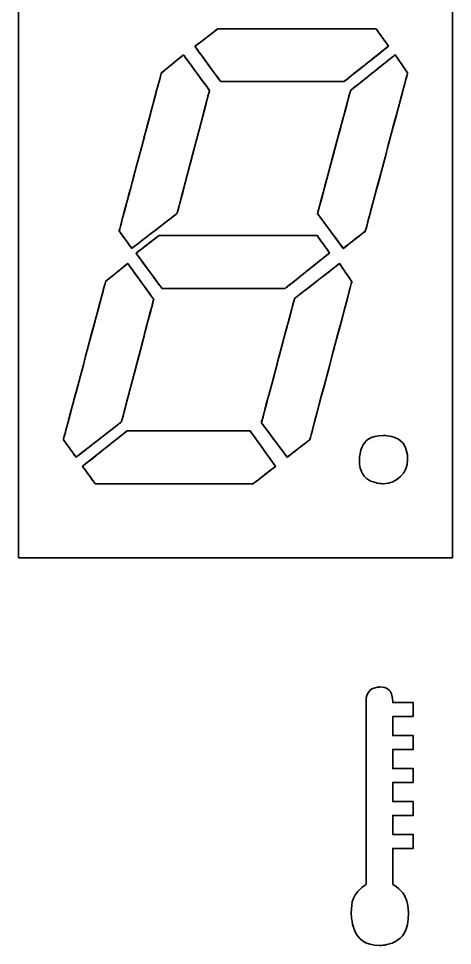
# Model space of a CAD drawing. Extents: x 6336 to 10269, y -393 to 3036.
# Drawn here: x 9087.72 to 9100.32, y 1790.6 to 1817.49 of the extents above; entities that cross this region are included whole.
import ezdxf

# ---------------------------------------------------------------- set-up
doc = ezdxf.new("R2010")
doc.units = 0
doc.header["$LTSCALE"] = 5
doc.layers.add('1', color=7, linetype='CONTINUOUS', true_color=0xffffff)

msp = doc.modelspace()

# ---------------------------------------------------------------- linework, layer by layer
at = {"layer": '1', "color": 7, "linetype": 'Continuous', "lineweight": 35}
for points, knots in [([(9100.321, 1801.847), (9100.321, 1801.847), (9087.721, 1801.847), (9087.721, 1801.847), (9087.721, 1801.847), (9087.721, 1801.847), (9087.721, 1819.346), (9087.721, 1819.346), (9087.721, 1819.346), (9087.721, 1819.346), (9100.321, 1819.346), (9100.321, 1819.346), (9100.321, 1819.346), (9100.321, 1819.346), (9100.321, 1801.847), (9100.321, 1801.847)], [0, 0, 0, 0, 0.2, 0.2, 0.2, 0.3, 0.4, 0.4, 0.4, 0.5, 0.6, 0.6, 0.6, 0.8, 1, 1, 1, 1]), ([(9100.321, 1801.847), (9100.321, 1801.847), (9087.721, 1801.847), (9087.721, 1801.847), (9087.721, 1801.847), (9087.721, 1801.847), (9087.721, 1819.346), (9087.721, 1819.346), (9087.721, 1819.346), (9087.721, 1819.346), (9100.321, 1819.346), (9100.321, 1819.346), (9100.321, 1819.346), (9100.321, 1819.346), (9100.321, 1801.847), (9100.321, 1801.847)], [0, 0, 0, 0, 0.2, 0.2, 0.2, 0.3, 0.4, 0.4, 0.4, 0.5, 0.6, 0.6, 0.6, 0.8, 1, 1, 1, 1]), ([(9093.507, 1817.196), (9093.507, 1817.196), (9092.842, 1816.684), (9092.842, 1816.684), (9092.842, 1816.684), (9092.842, 1816.684), (9093.592, 1815.664), (9093.592, 1815.664), (9093.592, 1815.664), (9093.592, 1815.664), (9097.172, 1815.664), (9097.172, 1815.664), (9097.172, 1815.664), (9097.172, 1815.664), (9098.463, 1816.692), (9098.463, 1816.692), (9098.463, 1816.692), (9098.463, 1816.692), (9098.101, 1817.196), (9098.101, 1817.196), (9098.101, 1817.196), (9098.101, 1817.196), (9093.507, 1817.196), (9093.507, 1817.196)], [0, 0, 0, 0, 0.142857, 0.142857, 0.142857, 0.214286, 0.285714, 0.285714, 0.285714, 0.357143, 0.428571, 0.428571, 0.428571, 0.5, 0.571429, 0.571429, 0.571429, 0.642857, 0.714286, 0.714286, 0.714286, 0.857143, 1, 1, 1, 1]), ([(9093.507, 1817.196), (9093.507, 1817.196), (9092.842, 1816.684), (9092.842, 1816.684), (9092.842, 1816.684), (9092.842, 1816.684), (9093.592, 1815.664), (9093.592, 1815.664), (9093.592, 1815.664), (9093.592, 1815.664), (9097.172, 1815.664), (9097.172, 1815.664), (9097.172, 1815.664), (9097.172, 1815.664), (9098.463, 1816.692), (9098.463, 1816.692), (9098.463, 1816.692), (9098.463, 1816.692), (9098.101, 1817.196), (9098.101, 1817.196), (9098.101, 1817.196), (9098.101, 1817.196), (9093.507, 1817.196), (9093.507, 1817.196)], [0, 0, 0, 0, 0.142857, 0.142857, 0.142857, 0.214286, 0.285714, 0.285714, 0.285714, 0.357143, 0.428571, 0.428571, 0.428571, 0.5, 0.571429, 0.571429, 0.571429, 0.642857, 0.714286, 0.714286, 0.714286, 0.857143, 1, 1, 1, 1]), ([(9097.172, 1815.664), (9097.172, 1815.664), (9093.592, 1815.664), (9093.592, 1815.664), (9093.592, 1815.664), (9093.592, 1815.664), (9092.842, 1816.684), (9092.842, 1816.684), (9092.842, 1816.684), (9092.842, 1816.684), (9093.507, 1817.196), (9093.507, 1817.196), (9093.507, 1817.196), (9093.507, 1817.196), (9098.101, 1817.196), (9098.101, 1817.196), (9098.101, 1817.196), (9098.101, 1817.196), (9098.463, 1816.692), (9098.463, 1816.692), (9098.463, 1816.692), (9098.463, 1816.692), (9097.172, 1815.664), (9097.172, 1815.664)], [0, 0, 0, 0, 0.142857, 0.142857, 0.142857, 0.214286, 0.285714, 0.285714, 0.285714, 0.357143, 0.428571, 0.428571, 0.428571, 0.5, 0.571429, 0.571429, 0.571429, 0.642857, 0.714286, 0.714286, 0.714286, 0.857143, 1, 1, 1, 1]), ([(9097.172, 1815.664), (9097.172, 1815.664), (9093.592, 1815.664), (9093.592, 1815.664), (9093.592, 1815.664), (9093.592, 1815.664), (9092.842, 1816.684), (9092.842, 1816.684), (9092.842, 1816.684), (9092.842, 1816.684), (9093.507, 1817.196), (9093.507, 1817.196), (9093.507, 1817.196), (9093.507, 1817.196), (9098.101, 1817.196), (9098.101, 1817.196), (9098.101, 1817.196), (9098.101, 1817.196), (9098.463, 1816.692), (9098.463, 1816.692), (9098.463, 1816.692), (9098.463, 1816.692), (9097.172, 1815.664), (9097.172, 1815.664)], [0, 0, 0, 0, 0.142857, 0.142857, 0.142857, 0.214286, 0.285714, 0.285714, 0.285714, 0.357143, 0.428571, 0.428571, 0.428571, 0.5, 0.571429, 0.571429, 0.571429, 0.642857, 0.714286, 0.714286, 0.714286, 0.857143, 1, 1, 1, 1]), ([(9092.512, 1816.439), (9092.512, 1816.439), (9091.868, 1815.916), (9091.868, 1815.916), (9091.868, 1815.916), (9091.868, 1815.916), (9090.643, 1811.33), (9090.643, 1811.33), (9090.643, 1811.33), (9090.643, 1811.33), (9091.009, 1810.825), (9091.009, 1810.825), (9091.009, 1810.825), (9091.009, 1810.825), (9092.326, 1811.839), (9092.326, 1811.839), (9092.326, 1811.839), (9092.326, 1811.839), (9093.265, 1815.408), (9093.265, 1815.408), (9093.265, 1815.408), (9093.265, 1815.408), (9092.512, 1816.439), (9092.512, 1816.439)], [0, 0, 0, 0, 0.142857, 0.142857, 0.142857, 0.214286, 0.285714, 0.285714, 0.285714, 0.357143, 0.428571, 0.428571, 0.428571, 0.5, 0.571429, 0.571429, 0.571429, 0.642857, 0.714286, 0.714286, 0.714286, 0.857143, 1, 1, 1, 1]), ([(9092.512, 1816.439), (9092.512, 1816.439), (9091.868, 1815.916), (9091.868, 1815.916), (9091.868, 1815.916), (9091.868, 1815.916), (9090.643, 1811.33), (9090.643, 1811.33), (9090.643, 1811.33), (9090.643, 1811.33), (9091.009, 1810.825), (9091.009, 1810.825), (9091.009, 1810.825), (9091.009, 1810.825), (9092.326, 1811.839), (9092.326, 1811.839), (9092.326, 1811.839), (9092.326, 1811.839), (9093.265, 1815.408), (9093.265, 1815.408), (9093.265, 1815.408), (9093.265, 1815.408), (9092.512, 1816.439), (9092.512, 1816.439)], [0, 0, 0, 0, 0.142857, 0.142857, 0.142857, 0.214286, 0.285714, 0.285714, 0.285714, 0.357143, 0.428571, 0.428571, 0.428571, 0.5, 0.571429, 0.571429, 0.571429, 0.642857, 0.714286, 0.714286, 0.714286, 0.857143, 1, 1, 1, 1]), ([(9091.009, 1810.825), (9091.009, 1810.825), (9090.643, 1811.33), (9090.643, 1811.33), (9090.643, 1811.33), (9090.643, 1811.33), (9091.868, 1815.916), (9091.868, 1815.916), (9091.868, 1815.916), (9091.868, 1815.916), (9092.512, 1816.439), (9092.512, 1816.439), (9092.512, 1816.439), (9092.512, 1816.439), (9093.265, 1815.408), (9093.265, 1815.408), (9093.265, 1815.408), (9093.265, 1815.408), (9092.326, 1811.839), (9092.326, 1811.839), (9092.326, 1811.839), (9092.326, 1811.839), (9091.009, 1810.825), (9091.009, 1810.825)], [0, 0, 0, 0, 0.142857, 0.142857, 0.142857, 0.214286, 0.285714, 0.285714, 0.285714, 0.357143, 0.428571, 0.428571, 0.428571, 0.5, 0.571429, 0.571429, 0.571429, 0.642857, 0.714286, 0.714286, 0.714286, 0.857143, 1, 1, 1, 1]), ([(9091.009, 1810.825), (9091.009, 1810.825), (9090.643, 1811.33), (9090.643, 1811.33), (9090.643, 1811.33), (9090.643, 1811.33), (9091.868, 1815.916), (9091.868, 1815.916), (9091.868, 1815.916), (9091.868, 1815.916), (9092.512, 1816.439), (9092.512, 1816.439), (9092.512, 1816.439), (9092.512, 1816.439), (9093.265, 1815.408), (9093.265, 1815.408), (9093.265, 1815.408), (9093.265, 1815.408), (9092.326, 1811.839), (9092.326, 1811.839), (9092.326, 1811.839), (9092.326, 1811.839), (9091.009, 1810.825), (9091.009, 1810.825)], [0, 0, 0, 0, 0.142857, 0.142857, 0.142857, 0.214286, 0.285714, 0.285714, 0.285714, 0.357143, 0.428571, 0.428571, 0.428571, 0.5, 0.571429, 0.571429, 0.571429, 0.642857, 0.714286, 0.714286, 0.714286, 0.857143, 1, 1, 1, 1]), ([(9098.656, 1816.441), (9098.656, 1816.441), (9097.362, 1815.409), (9097.362, 1815.409), (9097.362, 1815.409), (9097.362, 1815.409), (9096.403, 1811.833), (9096.403, 1811.833), (9096.403, 1811.833), (9096.403, 1811.833), (9097.15, 1810.823), (9097.15, 1810.823), (9097.15, 1810.823), (9097.15, 1810.823), (9097.793, 1811.324), (9097.793, 1811.324), (9097.793, 1811.324), (9097.793, 1811.324), (9099.018, 1815.917), (9099.018, 1815.917), (9099.018, 1815.917), (9099.018, 1815.917), (9098.656, 1816.441), (9098.656, 1816.441)], [0, 0, 0, 0, 0.142857, 0.142857, 0.142857, 0.214286, 0.285714, 0.285714, 0.285714, 0.357143, 0.428571, 0.428571, 0.428571, 0.5, 0.571429, 0.571429, 0.571429, 0.642857, 0.714286, 0.714286, 0.714286, 0.857143, 1, 1, 1, 1]), ([(9098.656, 1816.441), (9098.656, 1816.441), (9097.362, 1815.409), (9097.362, 1815.409), (9097.362, 1815.409), (9097.362, 1815.409), (9096.403, 1811.833), (9096.403, 1811.833), (9096.403, 1811.833), (9096.403, 1811.833), (9097.15, 1810.823), (9097.15, 1810.823), (9097.15, 1810.823), (9097.15, 1810.823), (9097.793, 1811.324), (9097.793, 1811.324), (9097.793, 1811.324), (9097.793, 1811.324), (9099.018, 1815.917), (9099.018, 1815.917), (9099.018, 1815.917), (9099.018, 1815.917), (9098.656, 1816.441), (9098.656, 1816.441)], [0, 0, 0, 0, 0.142857, 0.142857, 0.142857, 0.214286, 0.285714, 0.285714, 0.285714, 0.357143, 0.428571, 0.428571, 0.428571, 0.5, 0.571429, 0.571429, 0.571429, 0.642857, 0.714286, 0.714286, 0.714286, 0.857143, 1, 1, 1, 1]), ([(9097.15, 1810.823), (9097.15, 1810.823), (9096.403, 1811.833), (9096.403, 1811.833), (9096.403, 1811.833), (9096.403, 1811.833), (9097.362, 1815.409), (9097.362, 1815.409), (9097.362, 1815.409), (9097.362, 1815.409), (9098.656, 1816.441), (9098.656, 1816.441), (9098.656, 1816.441), (9098.656, 1816.441), (9099.018, 1815.917), (9099.018, 1815.917), (9099.018, 1815.917), (9099.018, 1815.917), (9097.793, 1811.324), (9097.793, 1811.324), (9097.793, 1811.324), (9097.793, 1811.324), (9097.15, 1810.823), (9097.15, 1810.823)], [0, 0, 0, 0, 0.142857, 0.142857, 0.142857, 0.214286, 0.285714, 0.285714, 0.285714, 0.357143, 0.428571, 0.428571, 0.428571, 0.5, 0.571429, 0.571429, 0.571429, 0.642857, 0.714286, 0.714286, 0.714286, 0.857143, 1, 1, 1, 1]), ([(9097.15, 1810.823), (9097.15, 1810.823), (9096.403, 1811.833), (9096.403, 1811.833), (9096.403, 1811.833), (9096.403, 1811.833), (9097.362, 1815.409), (9097.362, 1815.409), (9097.362, 1815.409), (9097.362, 1815.409), (9098.656, 1816.441), (9098.656, 1816.441), (9098.656, 1816.441), (9098.656, 1816.441), (9099.018, 1815.917), (9099.018, 1815.917), (9099.018, 1815.917), (9099.018, 1815.917), (9097.793, 1811.324), (9097.793, 1811.324), (9097.793, 1811.324), (9097.793, 1811.324), (9097.15, 1810.823), (9097.15, 1810.823)], [0, 0, 0, 0, 0.142857, 0.142857, 0.142857, 0.214286, 0.285714, 0.285714, 0.285714, 0.357143, 0.428571, 0.428571, 0.428571, 0.5, 0.571429, 0.571429, 0.571429, 0.642857, 0.714286, 0.714286, 0.714286, 0.857143, 1, 1, 1, 1]), ([(9091.801, 1811.197), (9091.801, 1811.197), (9091.132, 1810.685), (9091.132, 1810.685), (9091.132, 1810.685), (9091.132, 1810.685), (9091.885, 1809.664), (9091.885, 1809.664), (9091.885, 1809.664), (9091.885, 1809.664), (9095.466, 1809.664), (9095.466, 1809.664), (9095.466, 1809.664), (9095.466, 1809.664), (9096.753, 1810.692), (9096.753, 1810.692), (9096.753, 1810.692), (9096.753, 1810.692), (9096.391, 1811.197), (9096.391, 1811.197), (9096.391, 1811.197), (9096.391, 1811.197), (9091.801, 1811.197), (9091.801, 1811.197)], [0, 0, 0, 0, 0.142857, 0.142857, 0.142857, 0.214286, 0.285714, 0.285714, 0.285714, 0.357143, 0.428571, 0.428571, 0.428571, 0.5, 0.571429, 0.571429, 0.571429, 0.642857, 0.714286, 0.714286, 0.714286, 0.857143, 1, 1, 1, 1]), ([(9091.801, 1811.197), (9091.801, 1811.197), (9091.132, 1810.685), (9091.132, 1810.685), (9091.132, 1810.685), (9091.132, 1810.685), (9091.885, 1809.664), (9091.885, 1809.664), (9091.885, 1809.664), (9091.885, 1809.664), (9095.466, 1809.664), (9095.466, 1809.664), (9095.466, 1809.664), (9095.466, 1809.664), (9096.753, 1810.692), (9096.753, 1810.692), (9096.753, 1810.692), (9096.753, 1810.692), (9096.391, 1811.197), (9096.391, 1811.197), (9096.391, 1811.197), (9096.391, 1811.197), (9091.801, 1811.197), (9091.801, 1811.197)], [0, 0, 0, 0, 0.142857, 0.142857, 0.142857, 0.214286, 0.285714, 0.285714, 0.285714, 0.357143, 0.428571, 0.428571, 0.428571, 0.5, 0.571429, 0.571429, 0.571429, 0.642857, 0.714286, 0.714286, 0.714286, 0.857143, 1, 1, 1, 1]), ([(9095.466, 1809.664), (9095.466, 1809.664), (9091.885, 1809.664), (9091.885, 1809.664), (9091.885, 1809.664), (9091.885, 1809.664), (9091.132, 1810.685), (9091.132, 1810.685), (9091.132, 1810.685), (9091.132, 1810.685), (9091.801, 1811.197), (9091.801, 1811.197), (9091.801, 1811.197), (9091.801, 1811.197), (9096.391, 1811.197), (9096.391, 1811.197), (9096.391, 1811.197), (9096.391, 1811.197), (9096.753, 1810.692), (9096.753, 1810.692), (9096.753, 1810.692), (9096.753, 1810.692), (9095.466, 1809.664), (9095.466, 1809.664)], [0, 0, 0, 0, 0.142857, 0.142857, 0.142857, 0.214286, 0.285714, 0.285714, 0.285714, 0.357143, 0.428571, 0.428571, 0.428571, 0.5, 0.571429, 0.571429, 0.571429, 0.642857, 0.714286, 0.714286, 0.714286, 0.857143, 1, 1, 1, 1]), ([(9095.466, 1809.664), (9095.466, 1809.664), (9091.885, 1809.664), (9091.885, 1809.664), (9091.885, 1809.664), (9091.885, 1809.664), (9091.132, 1810.685), (9091.132, 1810.685), (9091.132, 1810.685), (9091.132, 1810.685), (9091.801, 1811.197), (9091.801, 1811.197), (9091.801, 1811.197), (9091.801, 1811.197), (9096.391, 1811.197), (9096.391, 1811.197), (9096.391, 1811.197), (9096.391, 1811.197), (9096.753, 1810.692), (9096.753, 1810.692), (9096.753, 1810.692), (9096.753, 1810.692), (9095.466, 1809.664), (9095.466, 1809.664)], [0, 0, 0, 0, 0.142857, 0.142857, 0.142857, 0.214286, 0.285714, 0.285714, 0.285714, 0.357143, 0.428571, 0.428571, 0.428571, 0.5, 0.571429, 0.571429, 0.571429, 0.642857, 0.714286, 0.714286, 0.714286, 0.857143, 1, 1, 1, 1]), ([(9090.893, 1810.386), (9090.893, 1810.386), (9090.249, 1809.867), (9090.249, 1809.867), (9090.249, 1809.867), (9090.249, 1809.867), (9089.024, 1805.273), (9089.024, 1805.273), (9089.024, 1805.273), (9089.024, 1805.273), (9089.39, 1804.765), (9089.39, 1804.765), (9089.39, 1804.765), (9089.39, 1804.765), (9090.684, 1805.771), (9090.684, 1805.771), (9090.684, 1805.771), (9090.684, 1805.771), (9090.71, 1805.789), (9090.71, 1805.789), (9090.71, 1805.789), (9090.71, 1805.789), (9091.646, 1809.347), (9091.646, 1809.347), (9091.646, 1809.347), (9091.646, 1809.347), (9090.893, 1810.386), (9090.893, 1810.386)], [0, 0, 0, 0, 0.125, 0.125, 0.125, 0.1875, 0.25, 0.25, 0.25, 0.3125, 0.375, 0.375, 0.375, 0.4375, 0.5, 0.5, 0.5, 0.5625, 0.625, 0.625, 0.625, 0.6875, 0.75, 0.75, 0.75, 0.875, 1, 1, 1, 1]), ([(9090.893, 1810.386), (9090.893, 1810.386), (9090.249, 1809.867), (9090.249, 1809.867), (9090.249, 1809.867), (9090.249, 1809.867), (9089.024, 1805.273), (9089.024, 1805.273), (9089.024, 1805.273), (9089.024, 1805.273), (9089.39, 1804.765), (9089.39, 1804.765), (9089.39, 1804.765), (9089.39, 1804.765), (9090.684, 1805.771), (9090.684, 1805.771), (9090.684, 1805.771), (9090.684, 1805.771), (9090.71, 1805.789), (9090.71, 1805.789), (9090.71, 1805.789), (9090.71, 1805.789), (9091.646, 1809.347), (9091.646, 1809.347), (9091.646, 1809.347), (9091.646, 1809.347), (9090.893, 1810.386), (9090.893, 1810.386)], [0, 0, 0, 0, 0.125, 0.125, 0.125, 0.1875, 0.25, 0.25, 0.25, 0.3125, 0.375, 0.375, 0.375, 0.4375, 0.5, 0.5, 0.5, 0.5625, 0.625, 0.625, 0.625, 0.6875, 0.75, 0.75, 0.75, 0.875, 1, 1, 1, 1]), ([(9089.39, 1804.765), (9089.39, 1804.765), (9089.024, 1805.273), (9089.024, 1805.273), (9089.024, 1805.273), (9089.024, 1805.273), (9090.249, 1809.867), (9090.249, 1809.867), (9090.249, 1809.867), (9090.249, 1809.867), (9090.893, 1810.386), (9090.893, 1810.386), (9090.893, 1810.386), (9090.893, 1810.386), (9091.646, 1809.347), (9091.646, 1809.347), (9091.646, 1809.347), (9091.646, 1809.347), (9090.71, 1805.789), (9090.71, 1805.789), (9090.71, 1805.789), (9090.71, 1805.789), (9090.684, 1805.771), (9090.684, 1805.771), (9090.684, 1805.771), (9090.684, 1805.771), (9089.39, 1804.765), (9089.39, 1804.765)], [0, 0, 0, 0, 0.125, 0.125, 0.125, 0.1875, 0.25, 0.25, 0.25, 0.3125, 0.375, 0.375, 0.375, 0.4375, 0.5, 0.5, 0.5, 0.5625, 0.625, 0.625, 0.625, 0.6875, 0.75, 0.75, 0.75, 0.875, 1, 1, 1, 1]), ([(9089.39, 1804.765), (9089.39, 1804.765), (9089.024, 1805.273), (9089.024, 1805.273), (9089.024, 1805.273), (9089.024, 1805.273), (9090.249, 1809.867), (9090.249, 1809.867), (9090.249, 1809.867), (9090.249, 1809.867), (9090.893, 1810.386), (9090.893, 1810.386), (9090.893, 1810.386), (9090.893, 1810.386), (9091.646, 1809.347), (9091.646, 1809.347), (9091.646, 1809.347), (9091.646, 1809.347), (9090.71, 1805.789), (9090.71, 1805.789), (9090.71, 1805.789), (9090.71, 1805.789), (9090.684, 1805.771), (9090.684, 1805.771), (9090.684, 1805.771), (9090.684, 1805.771), (9089.39, 1804.765), (9089.39, 1804.765)], [0, 0, 0, 0, 0.125, 0.125, 0.125, 0.1875, 0.25, 0.25, 0.25, 0.3125, 0.375, 0.375, 0.375, 0.4375, 0.5, 0.5, 0.5, 0.5625, 0.625, 0.625, 0.625, 0.6875, 0.75, 0.75, 0.75, 0.875, 1, 1, 1, 1]), ([(9097.038, 1810.386), (9097.038, 1810.386), (9095.736, 1809.37), (9095.736, 1809.37), (9095.736, 1809.37), (9095.736, 1809.37), (9094.774, 1805.767), (9094.774, 1805.767), (9094.774, 1805.767), (9094.774, 1805.767), (9095.52, 1804.765), (9095.52, 1804.765), (9095.52, 1804.765), (9095.52, 1804.765), (9096.178, 1805.274), (9096.178, 1805.274), (9096.178, 1805.274), (9096.178, 1805.274), (9097.4, 1809.86), (9097.4, 1809.86), (9097.4, 1809.86), (9097.4, 1809.86), (9097.038, 1810.386), (9097.038, 1810.386)], [0, 0, 0, 0, 0.142857, 0.142857, 0.142857, 0.214286, 0.285714, 0.285714, 0.285714, 0.357143, 0.428571, 0.428571, 0.428571, 0.5, 0.571429, 0.571429, 0.571429, 0.642857, 0.714286, 0.714286, 0.714286, 0.857143, 1, 1, 1, 1]), ([(9097.038, 1810.386), (9097.038, 1810.386), (9095.736, 1809.37), (9095.736, 1809.37), (9095.736, 1809.37), (9095.736, 1809.37), (9094.774, 1805.767), (9094.774, 1805.767), (9094.774, 1805.767), (9094.774, 1805.767), (9095.52, 1804.765), (9095.52, 1804.765), (9095.52, 1804.765), (9095.52, 1804.765), (9096.178, 1805.274), (9096.178, 1805.274), (9096.178, 1805.274), (9096.178, 1805.274), (9097.4, 1809.86), (9097.4, 1809.86), (9097.4, 1809.86), (9097.4, 1809.86), (9097.038, 1810.386), (9097.038, 1810.386)], [0, 0, 0, 0, 0.142857, 0.142857, 0.142857, 0.214286, 0.285714, 0.285714, 0.285714, 0.357143, 0.428571, 0.428571, 0.428571, 0.5, 0.571429, 0.571429, 0.571429, 0.642857, 0.714286, 0.714286, 0.714286, 0.857143, 1, 1, 1, 1]), ([(9095.52, 1804.765), (9095.52, 1804.765), (9094.774, 1805.767), (9094.774, 1805.767), (9094.774, 1805.767), (9094.774, 1805.767), (9095.736, 1809.37), (9095.736, 1809.37), (9095.736, 1809.37), (9095.736, 1809.37), (9097.038, 1810.386), (9097.038, 1810.386), (9097.038, 1810.386), (9097.038, 1810.386), (9097.4, 1809.86), (9097.4, 1809.86), (9097.4, 1809.86), (9097.4, 1809.86), (9096.178, 1805.274), (9096.178, 1805.274), (9096.178, 1805.274), (9096.178, 1805.274), (9095.52, 1804.765), (9095.52, 1804.765)], [0, 0, 0, 0, 0.142857, 0.142857, 0.142857, 0.214286, 0.285714, 0.285714, 0.285714, 0.357143, 0.428571, 0.428571, 0.428571, 0.5, 0.571429, 0.571429, 0.571429, 0.642857, 0.714286, 0.714286, 0.714286, 0.857143, 1, 1, 1, 1]), ([(9095.52, 1804.765), (9095.52, 1804.765), (9094.774, 1805.767), (9094.774, 1805.767), (9094.774, 1805.767), (9094.774, 1805.767), (9095.736, 1809.37), (9095.736, 1809.37), (9095.736, 1809.37), (9095.736, 1809.37), (9097.038, 1810.386), (9097.038, 1810.386), (9097.038, 1810.386), (9097.038, 1810.386), (9097.4, 1809.86), (9097.4, 1809.86), (9097.4, 1809.86), (9097.4, 1809.86), (9096.178, 1805.274), (9096.178, 1805.274), (9096.178, 1805.274), (9096.178, 1805.274), (9095.52, 1804.765), (9095.52, 1804.765)], [0, 0, 0, 0, 0.142857, 0.142857, 0.142857, 0.214286, 0.285714, 0.285714, 0.285714, 0.357143, 0.428571, 0.428571, 0.428571, 0.5, 0.571429, 0.571429, 0.571429, 0.642857, 0.714286, 0.714286, 0.714286, 0.857143, 1, 1, 1, 1]), ([(9090.871, 1805.529), (9090.871, 1805.529), (9089.58, 1804.501), (9089.58, 1804.501), (9089.58, 1804.501), (9089.58, 1804.501), (9089.946, 1803.996), (9089.946, 1803.996), (9089.946, 1803.996), (9089.946, 1803.996), (9094.535, 1803.996), (9094.535, 1803.996), (9094.535, 1803.996), (9094.535, 1803.996), (9095.183, 1804.501), (9095.183, 1804.501), (9095.183, 1804.501), (9095.183, 1804.501), (9094.448, 1805.529), (9094.448, 1805.529), (9094.448, 1805.529), (9094.448, 1805.529), (9090.871, 1805.529), (9090.871, 1805.529)], [0, 0, 0, 0, 0.142857, 0.142857, 0.142857, 0.214286, 0.285714, 0.285714, 0.285714, 0.357143, 0.428571, 0.428571, 0.428571, 0.5, 0.571429, 0.571429, 0.571429, 0.642857, 0.714286, 0.714286, 0.714286, 0.857143, 1, 1, 1, 1]), ([(9090.871, 1805.529), (9090.871, 1805.529), (9089.58, 1804.501), (9089.58, 1804.501), (9089.58, 1804.501), (9089.58, 1804.501), (9089.946, 1803.996), (9089.946, 1803.996), (9089.946, 1803.996), (9089.946, 1803.996), (9094.535, 1803.996), (9094.535, 1803.996), (9094.535, 1803.996), (9094.535, 1803.996), (9095.183, 1804.501), (9095.183, 1804.501), (9095.183, 1804.501), (9095.183, 1804.501), (9094.448, 1805.529), (9094.448, 1805.529), (9094.448, 1805.529), (9094.448, 1805.529), (9090.871, 1805.529), (9090.871, 1805.529)], [0, 0, 0, 0, 0.142857, 0.142857, 0.142857, 0.214286, 0.285714, 0.285714, 0.285714, 0.357143, 0.428571, 0.428571, 0.428571, 0.5, 0.571429, 0.571429, 0.571429, 0.642857, 0.714286, 0.714286, 0.714286, 0.857143, 1, 1, 1, 1]), ([(9094.535, 1803.996), (9094.535, 1803.996), (9089.946, 1803.996), (9089.946, 1803.996), (9089.946, 1803.996), (9089.946, 1803.996), (9089.58, 1804.501), (9089.58, 1804.501), (9089.58, 1804.501), (9089.58, 1804.501), (9090.871, 1805.529), (9090.871, 1805.529), (9090.871, 1805.529), (9090.871, 1805.529), (9094.448, 1805.529), (9094.448, 1805.529), (9094.448, 1805.529), (9094.448, 1805.529), (9095.183, 1804.501), (9095.183, 1804.501), (9095.183, 1804.501), (9095.183, 1804.501), (9094.535, 1803.996), (9094.535, 1803.996)], [0, 0, 0, 0, 0.142857, 0.142857, 0.142857, 0.214286, 0.285714, 0.285714, 0.285714, 0.357143, 0.428571, 0.428571, 0.428571, 0.5, 0.571429, 0.571429, 0.571429, 0.642857, 0.714286, 0.714286, 0.714286, 0.857143, 1, 1, 1, 1]), ([(9094.535, 1803.996), (9094.535, 1803.996), (9089.946, 1803.996), (9089.946, 1803.996), (9089.946, 1803.996), (9089.946, 1803.996), (9089.58, 1804.501), (9089.58, 1804.501), (9089.58, 1804.501), (9089.58, 1804.501), (9090.871, 1805.529), (9090.871, 1805.529), (9090.871, 1805.529), (9090.871, 1805.529), (9094.448, 1805.529), (9094.448, 1805.529), (9094.448, 1805.529), (9094.448, 1805.529), (9095.183, 1804.501), (9095.183, 1804.501), (9095.183, 1804.501), (9095.183, 1804.501), (9094.535, 1803.996), (9094.535, 1803.996)], [0, 0, 0, 0, 0.142857, 0.142857, 0.142857, 0.214286, 0.285714, 0.285714, 0.285714, 0.357143, 0.428571, 0.428571, 0.428571, 0.5, 0.571429, 0.571429, 0.571429, 0.642857, 0.714286, 0.714286, 0.714286, 0.857143, 1, 1, 1, 1]), ([(9099.018, 1804.696), (9099.018, 1804.31), (9098.705, 1803.996), (9098.318, 1803.996), (9098.318, 1803.996), (9097.932, 1803.996), (9097.618, 1804.31), (9097.618, 1804.696), (9097.618, 1804.696), (9097.618, 1805.083), (9097.932, 1805.397), (9098.318, 1805.397), (9098.318, 1805.397), (9098.705, 1805.397), (9099.018, 1805.083), (9099.018, 1804.696)], [0, 0, 0, 0, 0.2, 0.2, 0.2, 0.3, 0.4, 0.4, 0.4, 0.5, 0.6, 0.6, 0.6, 0.8, 1, 1, 1, 1]), ([(9099.182, 1797.242), (9099.182, 1797.242), (9099.182, 1797.646), (9099.182, 1797.646), (9099.182, 1797.646), (9099.182, 1797.646), (9098.589, 1797.646), (9098.589, 1797.646), (9098.589, 1797.646), (9098.589, 1797.646), (9098.589, 1797.673), (9098.589, 1797.673), (9098.589, 1797.673), (9098.589, 1797.908), (9098.428, 1798.099), (9098.212, 1798.099), (9098.212, 1798.099), (9097.997, 1798.099), (9097.811, 1797.908), (9097.811, 1797.673), (9097.811, 1797.673), (9097.811, 1797.673), (9097.811, 1792.368), (9097.811, 1792.368), (9097.811, 1792.368), (9097.541, 1792.198), (9097.382, 1791.899), (9097.382, 1791.537), (9097.382, 1791.537), (9097.382, 1791.024), (9097.757, 1790.599), (9098.212, 1790.599), (9098.212, 1790.599), (9098.669, 1790.599), (9099.045, 1791.024), (9099.045, 1791.537), (9099.045, 1791.537), (9099.045, 1791.899), (9098.856, 1792.198), (9098.589, 1792.368), (9098.589, 1792.368), (9098.589, 1792.368), (9098.589, 1793.414), (9098.589, 1793.414), (9098.589, 1793.414), (9098.589, 1793.414), (9099.182, 1793.414), (9099.182, 1793.414), (9099.182, 1793.414), (9099.182, 1793.414), (9099.182, 1793.819), (9099.182, 1793.819), (9099.182, 1793.819), (9099.182, 1793.819), (9098.589, 1793.819), (9098.589, 1793.819), (9098.589, 1793.819), (9098.589, 1793.819), (9098.589, 1794.372), (9098.589, 1794.372), (9098.589, 1794.372), (9098.589, 1794.372), (9099.182, 1794.372), (9099.182, 1794.372), (9099.182, 1794.372), (9099.182, 1794.372), (9099.182, 1794.775), (9099.182, 1794.775), (9099.182, 1794.775), (9099.182, 1794.775), (9098.589, 1794.775), (9098.589, 1794.775), (9098.589, 1794.775), (9098.589, 1794.775), (9098.589, 1795.328), (9098.589, 1795.328), (9098.589, 1795.328), (9098.589, 1795.328), (9099.182, 1795.328), (9099.182, 1795.328), (9099.182, 1795.328), (9099.182, 1795.328), (9099.182, 1795.733), (9099.182, 1795.733), (9099.182, 1795.733), (9099.182, 1795.733), (9098.589, 1795.733), (9098.589, 1795.733), (9098.589, 1795.733), (9098.589, 1795.733), (9098.589, 1796.285), (9098.589, 1796.285), (9098.589, 1796.285), (9098.589, 1796.285), (9099.182, 1796.285), (9099.182, 1796.285), (9099.182, 1796.285), (9099.182, 1796.285), (9099.182, 1796.689), (9099.182, 1796.689), (9099.182, 1796.689), (9099.182, 1796.689), (9098.589, 1796.689), (9098.589, 1796.689), (9098.589, 1796.689), (9098.589, 1796.689), (9098.589, 1797.242), (9098.589, 1797.242), (9098.589, 1797.242), (9098.589, 1797.242), (9099.182, 1797.242), (9099.182, 1797.242)], [0, 0, 0, 0, 0.034483, 0.034483, 0.034483, 0.051724, 0.068966, 0.068966, 0.068966, 0.086207, 0.103448, 0.103448, 0.103448, 0.12069, 0.137931, 0.137931, 0.137931, 0.155172, 0.172414, 0.172414, 0.172414, 0.189655, 0.206897, 0.206897, 0.206897, 0.224138, 0.241379, 0.241379, 0.241379, 0.258621, 0.275862, 0.275862, 0.275862, 0.293103, 0.310345, 0.310345, 0.310345, 0.327586, 0.344828, 0.344828, 0.344828, 0.362069, 0.37931, 0.37931, 0.37931, 0.396552, 0.413793, 0.413793, 0.413793, 0.431034, 0.448276, 0.448276, 0.448276, 0.465517, 0.482759, 0.482759, 0.482759, 0.5, 0.517241, 0.517241, 0.517241, 0.534483, 0.551724, 0.551724, 0.551724, 0.568966, 0.586207, 0.586207, 0.586207, 0.603448, 0.62069, 0.62069, 0.62069, 0.637931, 0.655172, 0.655172, 0.655172, 0.672414, 0.689655, 0.689655, 0.689655, 0.706897, 0.724138, 0.724138, 0.724138, 0.741379, 0.758621, 0.758621, 0.758621, 0.775862, 0.793103, 0.793103, 0.793103, 0.810345, 0.827586, 0.827586, 0.827586, 0.844828, 0.862069, 0.862069, 0.862069, 0.87931, 0.896552, 0.896552, 0.896552, 0.913793, 0.931034, 0.931034, 0.931034, 0.965517, 1, 1, 1, 1])]:
    msp.add_open_spline(points, degree=3, knots=knots, dxfattribs=at)

doc.saveas('drawing.dxf')
